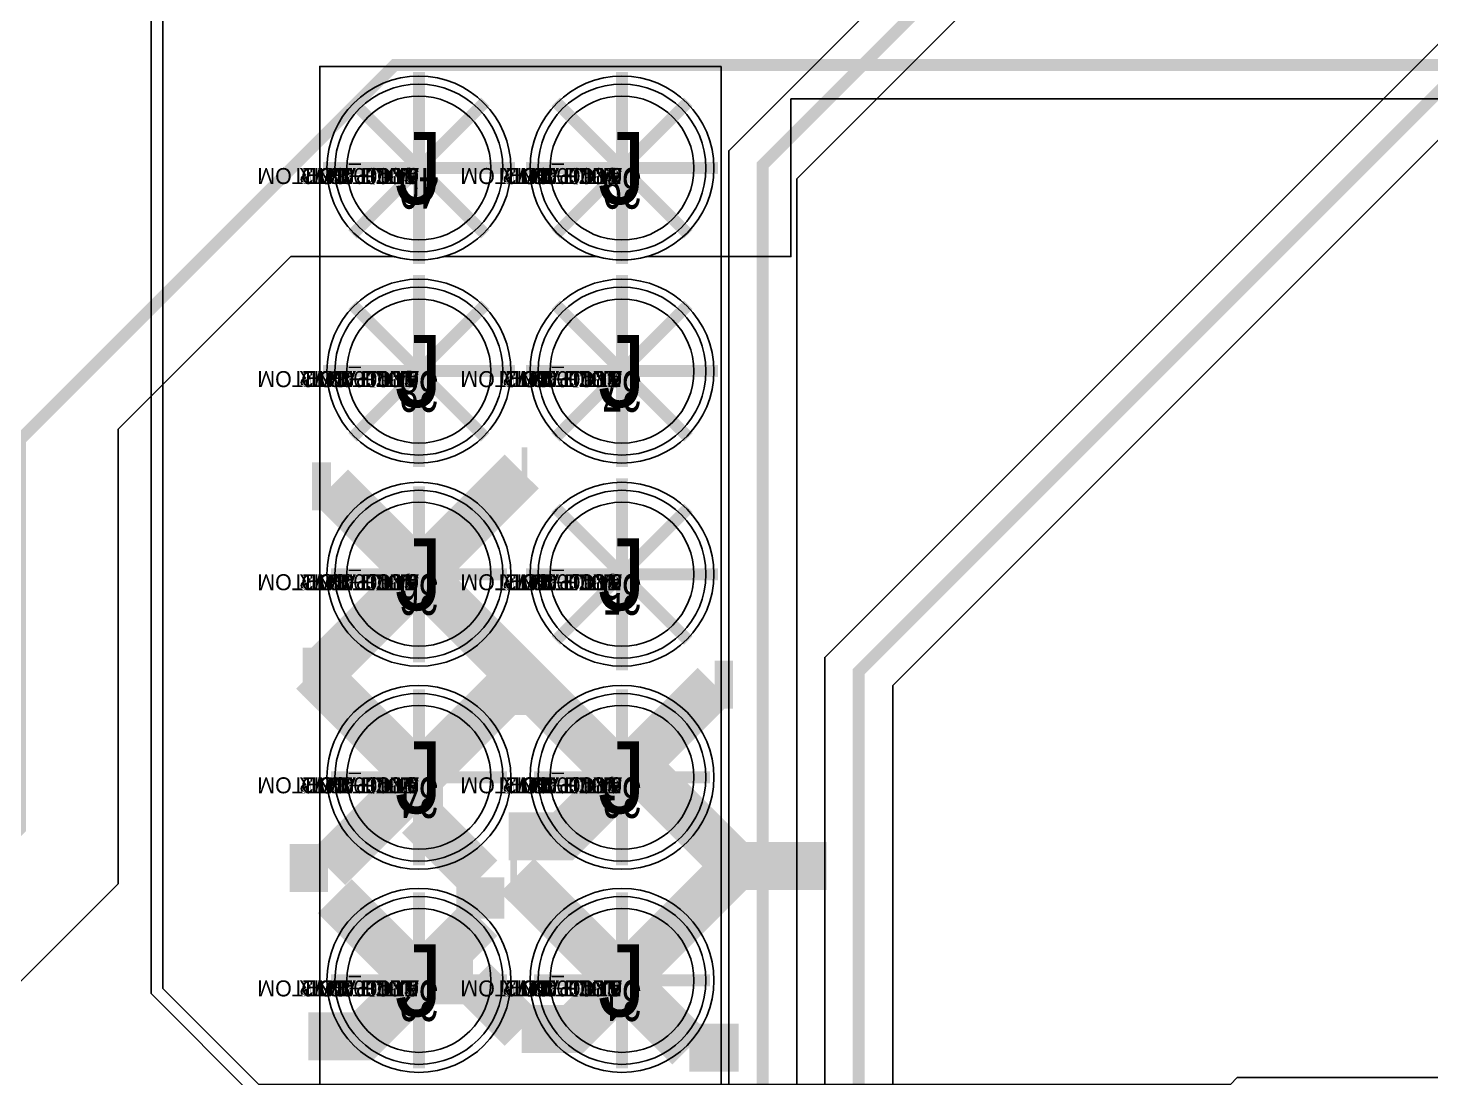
# Model space of a CAD drawing. Extents: x 0 to 323, y 0 to 320.
# Drawn here: x 155.11 to 172.66, y 41.88 to 55.01 of the extents above; entities that cross this region are included whole.
import ezdxf
from ezdxf.enums import TextEntityAlignment as Align

# ---------------------------------------------------------------- set-up
doc = ezdxf.new("R2010")
doc.units = 0
doc.header["$MEASUREMENT"] = 0
doc.layers.get('0').update_dxf_attribs({"linetype": 'CONTINUOUS'})
for name, color, linetype in [('CDN_FIGURES', 7, 'CONTINUOUS'), ('ETCH_BOTTOM', 7, 'CONTINUOUS'), ('ETCH_GND', 3, 'CONTINUOUS'), ('ETCH_INT1', 4, 'CONTINUOUS'), ('ETCH_INT2', 5, 'CONTINUOUS'), ('ETCH_PWR', 6, 'CONTINUOUS'), ('ETCH_TOP', 2, 'CONTINUOUS'), ('MANUFACTURING_NCLEGEND-1-6', 8, 'CONTINUOUS'), ('PACKAGE_GEOMETRY_ASSEMBLY_TOP', 11, 'CONTINUOUS'), ('PACKAGE_GEOMETRY_PIN_NUMBER', 9, 'CONTINUOUS')]:
    doc.layers.add(name, color=color, linetype=linetype)

# ---------------------------------------------------------------- blocks, each defined once
blk = doc.blocks.new('PAD_INFO')
for tag in ['SHAPE_TYPE', 'PAD_HEIGHT', 'PAD_LAYER', 'PAD_TYPE', 'PAD_WIDTH']:
    blk.add_attdef(tag, (0, 0), '', height=0.2)
at = {"flags": 2}
blk.add_attdef('CDN_TYPE', (0, 0), '', height=0.2, dxfattribs=at)
blk = doc.blocks.new('DRILL_INFO')
at = {"flags": 2}
blk.add_attdef('CDN_TYPE', (0, 0), '', height=0.2, dxfattribs=at)
for tag in ['FSHAPE', 'FCHAR', 'DRILL_HEIGHT', 'DIAMETER', 'PLATED', 'DRILL_WIDTH']:
    blk.add_attdef(tag, (0, 0), '', height=0.2)
blk = doc.blocks.new('CR1800X1200TH')
at = {"layer": 'ETCH_BOTTOM'}
blk.add_circle((0, 0), 0.9, dxfattribs=at)
at = {"layer": 'ETCH_GND'}
blk.add_circle((0, 0), 0.9, dxfattribs=at)
at = {"layer": 'ETCH_INT1'}
blk.add_circle((0, 0), 0.9, dxfattribs=at)
at = {"layer": 'ETCH_INT2'}
blk.add_circle((0, 0), 0.9, dxfattribs=at)
at = {"layer": 'ETCH_PWR'}
blk.add_circle((0, 0), 0.9, dxfattribs=at)
at = {"layer": 'ETCH_TOP'}
blk.add_circle((0, 0), 0.9, dxfattribs=at)
ref = blk.add_blockref('PAD_INFO', (0, 0))
ref.add_attrib('PAD_LAYER', 'ETCH_TOP', (0, 0), dxfattribs={"height": 0.2})
ref.add_attrib('SHAPE_TYPE', 'NULL', (0, 0), dxfattribs={"height": 0.2})
ref.add_attrib('PAD_TYPE', 'ANTIPAD', (0, 0), dxfattribs={"height": 0.2})
ref.add_attrib('PAD_WIDTH', '0.000000', (0, 0), dxfattribs={"height": 0.2})
ref.add_attrib('PAD_HEIGHT', '0.000000', (0, 0), dxfattribs={"height": 0.2})
ref = blk.add_blockref('PAD_INFO', (0, 0))
ref.add_attrib('PAD_LAYER', 'ETCH_GND', (0, 0), dxfattribs={"height": 0.2})
ref.add_attrib('SHAPE_TYPE', 'NULL', (0, 0), dxfattribs={"height": 0.2})
ref.add_attrib('PAD_TYPE', 'ANTIPAD', (0, 0), dxfattribs={"height": 0.2})
ref.add_attrib('PAD_WIDTH', '0.000000', (0, 0), dxfattribs={"height": 0.2})
ref.add_attrib('PAD_HEIGHT', '0.000000', (0, 0), dxfattribs={"height": 0.2})
ref = blk.add_blockref('PAD_INFO', (0, 0))
ref.add_attrib('PAD_LAYER', 'ETCH_INT1', (0, 0), dxfattribs={"height": 0.2})
ref.add_attrib('SHAPE_TYPE', 'NULL', (0, 0), dxfattribs={"height": 0.2})
ref.add_attrib('PAD_TYPE', 'ANTIPAD', (0, 0), dxfattribs={"height": 0.2})
ref.add_attrib('PAD_WIDTH', '0.000000', (0, 0), dxfattribs={"height": 0.2})
ref.add_attrib('PAD_HEIGHT', '0.000000', (0, 0), dxfattribs={"height": 0.2})
ref = blk.add_blockref('PAD_INFO', (0, 0))
ref.add_attrib('PAD_LAYER', 'ETCH_INT2', (0, 0), dxfattribs={"height": 0.2})
ref.add_attrib('SHAPE_TYPE', 'NULL', (0, 0), dxfattribs={"height": 0.2})
ref.add_attrib('PAD_TYPE', 'ANTIPAD', (0, 0), dxfattribs={"height": 0.2})
ref.add_attrib('PAD_WIDTH', '0.000000', (0, 0), dxfattribs={"height": 0.2})
ref.add_attrib('PAD_HEIGHT', '0.000000', (0, 0), dxfattribs={"height": 0.2})
ref = blk.add_blockref('PAD_INFO', (0, 0))
ref.add_attrib('PAD_LAYER', 'ETCH_PWR', (0, 0), dxfattribs={"height": 0.2})
ref.add_attrib('SHAPE_TYPE', 'NULL', (0, 0), dxfattribs={"height": 0.2})
ref.add_attrib('PAD_TYPE', 'ANTIPAD', (0, 0), dxfattribs={"height": 0.2})
ref.add_attrib('PAD_WIDTH', '0.000000', (0, 0), dxfattribs={"height": 0.2})
ref.add_attrib('PAD_HEIGHT', '0.000000', (0, 0), dxfattribs={"height": 0.2})
ref = blk.add_blockref('PAD_INFO', (0, 0))
ref.add_attrib('PAD_LAYER', 'ETCH_BOTTOM', (0, 0), dxfattribs={"height": 0.2})
ref.add_attrib('SHAPE_TYPE', 'NULL', (0, 0), dxfattribs={"height": 0.2})
ref.add_attrib('PAD_TYPE', 'ANTIPAD', (0, 0), dxfattribs={"height": 0.2})
ref.add_attrib('PAD_WIDTH', '0.000000', (0, 0), dxfattribs={"height": 0.2})
ref.add_attrib('PAD_HEIGHT', '0.000000', (0, 0), dxfattribs={"height": 0.2})
ref = blk.add_blockref('DRILL_INFO', (0, 0))
ref.add_attrib('DIAMETER', '1.200000', (0, 0), dxfattribs={"height": 0.2})
ref.add_attrib('PLATED', 'PLATED', (0, 0), dxfattribs={"height": 0.2})
ref.add_attrib('FSHAPE', 'CIRCLE', (0, 0), dxfattribs={"height": 0.2})
ref.add_attrib('FCHAR', 'J', (0, 0), dxfattribs={"height": 0.2})
ref.add_attrib('DRILL_WIDTH', '1.800000', (0, 0), dxfattribs={"height": 0.2})
ref.add_attrib('DRILL_HEIGHT', '1.800000', (0, 0), dxfattribs={"height": 0.2})
ref = blk.add_blockref('PAD_INFO', (0, 0))
ref.add_attrib('PAD_LAYER', 'ETCH_TOP', (0, 0), dxfattribs={"height": 0.2})
ref.add_attrib('SHAPE_TYPE', 'NULL', (0, 0), dxfattribs={"height": 0.2})
ref.add_attrib('PAD_TYPE', 'THERMAL', (0, 0), dxfattribs={"height": 0.2})
ref.add_attrib('PAD_WIDTH', '0.000000', (0, 0), dxfattribs={"height": 0.2})
ref.add_attrib('PAD_HEIGHT', '0.000000', (0, 0), dxfattribs={"height": 0.2})
ref = blk.add_blockref('PAD_INFO', (0, 0))
ref.add_attrib('PAD_LAYER', 'ETCH_GND', (0, 0), dxfattribs={"height": 0.2})
ref.add_attrib('SHAPE_TYPE', 'NULL', (0, 0), dxfattribs={"height": 0.2})
ref.add_attrib('PAD_TYPE', 'THERMAL', (0, 0), dxfattribs={"height": 0.2})
ref.add_attrib('PAD_WIDTH', '0.000000', (0, 0), dxfattribs={"height": 0.2})
ref.add_attrib('PAD_HEIGHT', '0.000000', (0, 0), dxfattribs={"height": 0.2})
ref = blk.add_blockref('PAD_INFO', (0, 0))
ref.add_attrib('PAD_LAYER', 'ETCH_INT1', (0, 0), dxfattribs={"height": 0.2})
ref.add_attrib('SHAPE_TYPE', 'NULL', (0, 0), dxfattribs={"height": 0.2})
ref.add_attrib('PAD_TYPE', 'THERMAL', (0, 0), dxfattribs={"height": 0.2})
ref.add_attrib('PAD_WIDTH', '0.000000', (0, 0), dxfattribs={"height": 0.2})
ref.add_attrib('PAD_HEIGHT', '0.000000', (0, 0), dxfattribs={"height": 0.2})
ref = blk.add_blockref('PAD_INFO', (0, 0))
ref.add_attrib('PAD_LAYER', 'ETCH_INT2', (0, 0), dxfattribs={"height": 0.2})
ref.add_attrib('SHAPE_TYPE', 'NULL', (0, 0), dxfattribs={"height": 0.2})
ref.add_attrib('PAD_TYPE', 'THERMAL', (0, 0), dxfattribs={"height": 0.2})
ref.add_attrib('PAD_WIDTH', '0.000000', (0, 0), dxfattribs={"height": 0.2})
ref.add_attrib('PAD_HEIGHT', '0.000000', (0, 0), dxfattribs={"height": 0.2})
ref = blk.add_blockref('PAD_INFO', (0, 0))
ref.add_attrib('PAD_LAYER', 'ETCH_PWR', (0, 0), dxfattribs={"height": 0.2})
ref.add_attrib('SHAPE_TYPE', 'NULL', (0, 0), dxfattribs={"height": 0.2})
ref.add_attrib('PAD_TYPE', 'THERMAL', (0, 0), dxfattribs={"height": 0.2})
ref.add_attrib('PAD_WIDTH', '0.000000', (0, 0), dxfattribs={"height": 0.2})
ref.add_attrib('PAD_HEIGHT', '0.000000', (0, 0), dxfattribs={"height": 0.2})
ref = blk.add_blockref('PAD_INFO', (0, 0))
ref.add_attrib('PAD_LAYER', 'ETCH_BOTTOM', (0, 0), dxfattribs={"height": 0.2})
ref.add_attrib('SHAPE_TYPE', 'NULL', (0, 0), dxfattribs={"height": 0.2})
ref.add_attrib('PAD_TYPE', 'THERMAL', (0, 0), dxfattribs={"height": 0.2})
ref.add_attrib('PAD_WIDTH', '0.000000', (0, 0), dxfattribs={"height": 0.2})
ref.add_attrib('PAD_HEIGHT', '0.000000', (0, 0), dxfattribs={"height": 0.2})
ref = blk.add_blockref('PAD_INFO', (0, 0))
ref.add_attrib('PAD_LAYER', 'ETCH_TOP', (0, 0), dxfattribs={"height": 0.2})
ref.add_attrib('SHAPE_TYPE', 'CIRCLE', (0, 0), dxfattribs={"height": 0.2})
ref.add_attrib('PAD_TYPE', 'REGULAR', (0, 0), dxfattribs={"height": 0.2})
ref.add_attrib('PAD_WIDTH', '1.800000', (0, 0), dxfattribs={"height": 0.2})
ref.add_attrib('PAD_HEIGHT', '1.800000', (0, 0), dxfattribs={"height": 0.2})
ref = blk.add_blockref('PAD_INFO', (0, 0))
ref.add_attrib('PAD_LAYER', 'ETCH_GND', (0, 0), dxfattribs={"height": 0.2})
ref.add_attrib('SHAPE_TYPE', 'CIRCLE', (0, 0), dxfattribs={"height": 0.2})
ref.add_attrib('PAD_TYPE', 'REGULAR', (0, 0), dxfattribs={"height": 0.2})
ref.add_attrib('PAD_WIDTH', '1.800000', (0, 0), dxfattribs={"height": 0.2})
ref.add_attrib('PAD_HEIGHT', '1.800000', (0, 0), dxfattribs={"height": 0.2})
ref = blk.add_blockref('PAD_INFO', (0, 0))
ref.add_attrib('PAD_LAYER', 'ETCH_INT1', (0, 0), dxfattribs={"height": 0.2})
ref.add_attrib('SHAPE_TYPE', 'CIRCLE', (0, 0), dxfattribs={"height": 0.2})
ref.add_attrib('PAD_TYPE', 'REGULAR', (0, 0), dxfattribs={"height": 0.2})
ref.add_attrib('PAD_WIDTH', '1.800000', (0, 0), dxfattribs={"height": 0.2})
ref.add_attrib('PAD_HEIGHT', '1.800000', (0, 0), dxfattribs={"height": 0.2})
ref = blk.add_blockref('PAD_INFO', (0, 0))
ref.add_attrib('PAD_LAYER', 'ETCH_INT2', (0, 0), dxfattribs={"height": 0.2})
ref.add_attrib('SHAPE_TYPE', 'CIRCLE', (0, 0), dxfattribs={"height": 0.2})
ref.add_attrib('PAD_TYPE', 'REGULAR', (0, 0), dxfattribs={"height": 0.2})
ref.add_attrib('PAD_WIDTH', '1.800000', (0, 0), dxfattribs={"height": 0.2})
ref.add_attrib('PAD_HEIGHT', '1.800000', (0, 0), dxfattribs={"height": 0.2})
ref = blk.add_blockref('PAD_INFO', (0, 0))
ref.add_attrib('PAD_LAYER', 'ETCH_PWR', (0, 0), dxfattribs={"height": 0.2})
ref.add_attrib('SHAPE_TYPE', 'CIRCLE', (0, 0), dxfattribs={"height": 0.2})
ref.add_attrib('PAD_TYPE', 'REGULAR', (0, 0), dxfattribs={"height": 0.2})
ref.add_attrib('PAD_WIDTH', '1.800000', (0, 0), dxfattribs={"height": 0.2})
ref.add_attrib('PAD_HEIGHT', '1.800000', (0, 0), dxfattribs={"height": 0.2})
ref = blk.add_blockref('PAD_INFO', (0, 0))
ref.add_attrib('PAD_LAYER', 'ETCH_BOTTOM', (0, 0), dxfattribs={"height": 0.2})
ref.add_attrib('SHAPE_TYPE', 'CIRCLE', (0, 0), dxfattribs={"height": 0.2})
ref.add_attrib('PAD_TYPE', 'REGULAR', (0, 0), dxfattribs={"height": 0.2})
ref.add_attrib('PAD_WIDTH', '1.800000', (0, 0), dxfattribs={"height": 0.2})
ref.add_attrib('PAD_HEIGHT', '1.800000', (0, 0), dxfattribs={"height": 0.2})
for tag in ['CDN_TYPE', 'PIN']:
    blk.add_attdef(tag, (0, 0), '', height=0.2)
at = {"flags": 2}
for tag in ['PSTKNAME', 'BBV']:
    blk.add_attdef(tag, (0, 0), '', height=0.2, dxfattribs=at)
blk = doc.blocks.new('F562')
at = {"layer": 'PACKAGE_GEOMETRY_ASSEMBLY_TOP'}
blk.add_lwpolyline([(-1.24, -49.53), (3.78, -49.53), (3.78, 1.27), (-1.24, 1.27)], close=True, dxfattribs=at)
at = {"layer": 'ETCH_TOP'}
for p in [(0, -48.26), (0, -45.72), (0, -43.18), (0, -40.64), (0, -38.1), (2.54, -48.26), (2.54, -45.72), (2.54, -43.18), (2.54, -40.64), (2.54, -38.1)]:
    blk.add_blockref('CR1800X1200TH', p, dxfattribs=at)
at = {"flags": 2}
for tag in ['SYMBOL_TYPE', 'CDN_TYPE', 'REFDES']:
    blk.add_attdef(tag, (0, 0), '', height=0.2, dxfattribs=at)
blk = doc.blocks.new('FIGURE_CIRCLE')
at = {"layer": 'CDN_FIGURES'}
blk.add_circle((0, 0), 0.5, dxfattribs=at)

msp = doc.modelspace()

# ---------------------------------------------------------------- linework, layer by layer
at = {"layer": 'ETCH_BOTTOM'}
for points in [[(160, 54.41, 1), (160, 52.11, 1)], [(162.54, 54.41, 1), (162.54, 52.11, 1)], [(160, 51.87, 1), (160, 49.57, 1)], [(162.54, 51.87, 1), (162.54, 49.57, 1)], [(160, 49.33, 1), (160, 47.03, 1)], [(162.54, 49.33, 1), (162.54, 47.03, 1)], [(160, 46.79, 1), (160, 44.49, 1)], [(162.54, 46.79, 1), (162.54, 44.49, 1)], [(160, 44.25, 1), (160, 41.95, 1)], [(162.54, 44.25, 1), (162.54, 41.95, 1)]]:
    msp.add_lwpolyline(points, format="xyb", close=True, dxfattribs=at)
for points in [[(160, 53.26, 0.15, 0.15, 0), (160, 54.461, 0.15, 0.15, 0)], [(162.54, 53.26, 0.15, 0.15, 0), (162.54, 54.461, 0.15, 0.15, 0)], [(158.799, 53.26, 0.15, 0.15, 0), (160, 53.26, 0.15, 0.15, 0)], [(160, 53.26, 0.15, 0.15, 0), (161.201, 53.26, 0.15, 0.15, 0)], [(160, 52.059, 0.15, 0.15, 0), (160, 53.26, 0.15, 0.15, 0)], [(161.339, 53.26, 0.15, 0.15, 0), (162.54, 53.26, 0.15, 0.15, 0)], [(162.54, 53.26, 0.15, 0.15, 0), (163.741, 53.26, 0.15, 0.15, 0)], [(162.54, 52.059, 0.15, 0.15, 0), (162.54, 53.26, 0.15, 0.15, 0)], [(160, 50.72, 0.15, 0.15, 0), (160, 51.921, 0.15, 0.15, 0)], [(162.54, 50.72, 0.15, 0.15, 0), (162.54, 51.921, 0.15, 0.15, 0)], [(158.799, 50.72, 0.15, 0.15, 0), (160, 50.72, 0.15, 0.15, 0)], [(160, 50.72, 0.15, 0.15, 0), (161.201, 50.72, 0.15, 0.15, 0)], [(160, 49.519, 0.15, 0.15, 0), (160, 50.72, 0.15, 0.15, 0)], [(161.339, 50.72, 0.15, 0.15, 0), (162.54, 50.72, 0.15, 0.15, 0)], [(162.54, 50.72, 0.15, 0.15, 0), (163.741, 50.72, 0.15, 0.15, 0)], [(162.54, 49.519, 0.15, 0.15, 0), (162.54, 50.72, 0.15, 0.15, 0)], [(162.54, 48.18, 0.15, 0.15, 0), (162.54, 49.381, 0.15, 0.15, 0)], [(161.339, 48.18, 0.15, 0.15, 0), (162.54, 48.18, 0.15, 0.15, 0)], [(162.54, 48.18, 0.15, 0.15, 0), (163.741, 48.18, 0.15, 0.15, 0)], [(162.54, 46.979, 0.15, 0.15, 0), (162.54, 48.18, 0.15, 0.15, 0)]]:
    msp.add_lwpolyline(points, format="xyseb", dxfattribs=at)
at = {"layer": 'ETCH_GND'}
for points in [[(160, 53.26, 0.15, 0.15, 0), (160, 54.361, 0.15, 0.15, 0)], [(162.54, 53.26, 0.15, 0.15, 0), (162.54, 54.361, 0.15, 0.15, 0)], [(159.171, 54.089, 0.15, 0.15, 0), (160, 53.26, 0.15, 0.15, 0)], [(160, 53.26, 0.15, 0.15, 0), (160.829, 54.089, 0.15, 0.15, 0)], [(161.711, 54.089, 0.15, 0.15, 0), (162.54, 53.26, 0.15, 0.15, 0)], [(162.54, 53.26, 0.15, 0.15, 0), (163.369, 54.089, 0.15, 0.15, 0)], [(158.899, 53.26, 0.15, 0.15, 0), (160, 53.26, 0.15, 0.15, 0)], [(159.171, 52.431, 0.15, 0.15, 0), (160, 53.26, 0.15, 0.15, 0)], [(160, 53.26, 0.15, 0.15, 0), (160.829, 52.431, 0.15, 0.15, 0)], [(160, 53.26, 0.15, 0.15, 0), (161.101, 53.26, 0.15, 0.15, 0)], [(160, 52.159, 0.15, 0.15, 0), (160, 53.26, 0.15, 0.15, 0)], [(161.439, 53.26, 0.15, 0.15, 0), (162.54, 53.26, 0.15, 0.15, 0)], [(161.711, 52.431, 0.15, 0.15, 0), (162.54, 53.26, 0.15, 0.15, 0)], [(162.54, 53.26, 0.15, 0.15, 0), (163.369, 52.431, 0.15, 0.15, 0)], [(162.54, 53.26, 0.15, 0.15, 0), (163.641, 53.26, 0.15, 0.15, 0)], [(162.54, 52.159, 0.15, 0.15, 0), (162.54, 53.26, 0.15, 0.15, 0)], [(160, 50.72, 0.15, 0.15, 0), (160, 51.821, 0.15, 0.15, 0)], [(162.54, 50.72, 0.15, 0.15, 0), (162.54, 51.821, 0.15, 0.15, 0)], [(159.171, 51.549, 0.15, 0.15, 0), (160, 50.72, 0.15, 0.15, 0)], [(160, 50.72, 0.15, 0.15, 0), (160.829, 51.549, 0.15, 0.15, 0)], [(161.711, 51.549, 0.15, 0.15, 0), (162.54, 50.72, 0.15, 0.15, 0)], [(162.54, 50.72, 0.15, 0.15, 0), (163.369, 51.549, 0.15, 0.15, 0)], [(158.899, 50.72, 0.15, 0.15, 0), (160, 50.72, 0.15, 0.15, 0)], [(159.171, 49.891, 0.15, 0.15, 0), (160, 50.72, 0.15, 0.15, 0)], [(160, 50.72, 0.15, 0.15, 0), (160.829, 49.891, 0.15, 0.15, 0)], [(160, 50.72, 0.15, 0.15, 0), (161.101, 50.72, 0.15, 0.15, 0)], [(160, 49.619, 0.15, 0.15, 0), (160, 50.72, 0.15, 0.15, 0)], [(161.439, 50.72, 0.15, 0.15, 0), (162.54, 50.72, 0.15, 0.15, 0)], [(161.711, 49.891, 0.15, 0.15, 0), (162.54, 50.72, 0.15, 0.15, 0)], [(162.54, 50.72, 0.15, 0.15, 0), (163.369, 49.891, 0.15, 0.15, 0)], [(162.54, 50.72, 0.15, 0.15, 0), (163.641, 50.72, 0.15, 0.15, 0)], [(162.54, 49.619, 0.15, 0.15, 0), (162.54, 50.72, 0.15, 0.15, 0)], [(162.54, 48.18, 0.15, 0.15, 0), (162.54, 49.281, 0.15, 0.15, 0)], [(161.711, 49.009, 0.15, 0.15, 0), (162.54, 48.18, 0.15, 0.15, 0)], [(162.54, 48.18, 0.15, 0.15, 0), (163.369, 49.009, 0.15, 0.15, 0)], [(161.439, 48.18, 0.15, 0.15, 0), (162.54, 48.18, 0.15, 0.15, 0)], [(161.711, 47.351, 0.15, 0.15, 0), (162.54, 48.18, 0.15, 0.15, 0)], [(162.54, 48.18, 0.15, 0.15, 0), (163.369, 47.351, 0.15, 0.15, 0)], [(162.54, 48.18, 0.15, 0.15, 0), (163.641, 48.18, 0.15, 0.15, 0)], [(162.54, 47.079, 0.15, 0.15, 0), (162.54, 48.18, 0.15, 0.15, 0)]]:
    msp.add_lwpolyline(points, format="xyseb", dxfattribs=at)
for points in [[(161.05, 53.26, 1), (158.95, 53.26, 1)], [(163.59, 53.26, 1), (161.49, 53.26, 1)], [(161.05, 50.72, 1), (158.95, 50.72, 1)], [(163.59, 50.72, 1), (161.49, 50.72, 1)], [(161.05, 48.18, 1), (158.95, 48.18, 1)], [(163.59, 48.18, 1), (161.49, 48.18, 1)], [(161.05, 45.64, 1), (158.95, 45.64, 1)], [(163.59, 45.64, 1), (161.49, 45.64, 1)], [(161.05, 43.1, 1), (158.95, 43.1, 1)], [(163.59, 43.1, 1), (161.49, 43.1, 1)]]:
    msp.add_lwpolyline(points, format="xyb", close=True, dxfattribs=at)
at = {"layer": 'ETCH_INT1'}
for points, format in [([(176.835, 41.735), (170.297, 41.735), (170.212, 41.65), (164.226, 41.65), (164.218, 41.647, -0.086149), (163.999, 41.609), (163.381, 41.609, -0.086149), (163.162, 41.647), (163.154, 41.65), (162.783, 41.65), (162.77, 41.642, -0.294178), (162.31, 41.642), (162.297, 41.65), (160.243, 41.65), (160.23, 41.642, -0.294178), (159.77, 41.642), (159.757, 41.65), (157.938, 41.65), (156.65, 42.938), (156.65, 55.812)], "xyb"), ([(161.286, 49.466, 0.6, 0.6, 0), (160, 48.18, 0.6, 0.6, 0)], "xyseb"), ([(161.355, 49.466, 0.6, 0.6, 0), (161.286, 49.466, 0.6, 0.6, 0)], "xyseb"), ([(158.664, 49.279, 0.6, 0.6, 0), (158.901, 49.279, 0.6, 0.6, 0)], "xyseb"), ([(158.901, 49.279, 0.6, 0.6, 0), (160, 48.18, 0.6, 0.6, 0)], "xyseb"), ([(160, 48.18, 0.15, 0.15, 0), (160, 49.281, 0.15, 0.15, 0)], "xyseb"), ([(158.782, 46.962, 0.6, 0.6, 0), (160, 48.18, 0.6, 0.6, 0)], "xyseb"), ([(161.171, 47.009, 0.6, 0.6, 0), (160, 48.18, 0.6, 0.6, 0)], "xyseb"), ([(158.899, 48.18, 0.15, 0.15, 0), (160, 48.18, 0.15, 0.15, 0)], "xyseb"), ([(160, 48.18, 0.15, 0.15, 0), (161.101, 48.18, 0.15, 0.15, 0)], "xyseb"), ([(160, 47.079, 0.15, 0.15, 0), (160, 48.18, 0.15, 0.15, 0)], "xyseb"), ([(158.547, 46.962, 0.6, 0.6, 0), (158.678, 46.962, 0.6, 0.6, 0)], "xyseb"), ([(158.678, 46.962, 0.6, 0.6, 0), (158.782, 46.962, 0.6, 0.6, 0)], "xyseb"), ([(158.678, 46.962, 0.6, 0.6, 0), (160, 45.64, 0.6, 0.6, 0)], "xyseb"), ([(161.171, 47.009, 0.6, 0.6, 0), (162.54, 45.64, 0.6, 0.6, 0)], "xyseb"), ([(161.214, 47.009, 0.6, 0.6, 0), (161.171, 47.009, 0.6, 0.6, 0)], "xyseb"), ([(161.078, 46.718, 0.6, 0.6, 0), (160, 45.64, 0.6, 0.6, 0)], "xyseb"), ([(161.462, 46.718, 0.6, 0.6, 0), (161.078, 46.718, 0.6, 0.6, 0)], "xyseb"), ([(163.698, 46.798, 0.6, 0.6, 0), (162.54, 45.64, 0.6, 0.6, 0)], "xyseb"), ([(163.929, 46.798, 0.6, 0.6, 0), (163.698, 46.798, 0.6, 0.6, 0)], "xyseb"), ([(160, 45.64, 0.15, 0.15, 0), (160, 46.741, 0.15, 0.15, 0)], "xyseb"), ([(162.54, 45.64, 0.15, 0.15, 0), (162.54, 46.741, 0.15, 0.15, 0)], "xyseb"), ([(158.865, 44.505, 0.6, 0.6, 0), (160, 45.64, 0.6, 0.6, 0)], "xyseb"), ([(160, 45.64, 0.6, 0.6, 0), (160, 45.158, 0.6, 0.6, 0)], "xyseb"), ([(161.121, 44.903, 0.6, 0.6, 0), (161.803, 44.903, 0.6, 0.6, 0), (162.54, 45.64, 0.6, 0.6, 0)], "xyseb"), ([(162.54, 45.64, 0.6, 0.6, 0), (162.858, 45.64, 0.6, 0.6, 0)], "xyseb"), ([(162.858, 45.64, 0.6, 0.6, 0), (163.969, 44.529, 0.6, 0.6, 0)], "xyseb"), ([(158.899, 45.64, 0.15, 0.15, 0), (160, 45.64, 0.15, 0.15, 0)], "xyseb"), ([(160, 45.64, 0.15, 0.15, 0), (161.101, 45.64, 0.15, 0.15, 0)], "xyseb"), ([(161.439, 45.64, 0.15, 0.15, 0), (162.54, 45.64, 0.15, 0.15, 0)], "xyseb"), ([(162.54, 44.539, 0.15, 0.15, 0), (162.54, 45.64, 0.15, 0.15, 0)], "xyseb"), ([(162.858, 45.64, 0.15, 0.15, 0), (163.641, 45.64, 0.15, 0.15, 0)], "xyseb"), ([(160, 45.158, 0.6, 0.6, 0), (160.77, 44.388, 0.6, 0.6, 0)], "xyseb"), ([(160, 44.539, 0.15, 0.15, 0), (160, 45.158, 0.15, 0.15, 0)], "xyseb"), ([(158.383, 44.505, 0.6, 0.6, 0), (158.865, 44.505, 0.6, 0.6, 0)], "xyseb"), ([(163.969, 44.529, 0.6, 0.6, 0), (162.54, 43.1, 0.6, 0.6, 0)], "xyseb"), ([(165.099, 44.529, 0.6, 0.6, 0), (163.969, 44.529, 0.6, 0.6, 0)], "xyseb"), ([(160.77, 44.388, 0.6, 0.6, 0), (160.77, 43.87, 0.6, 0.6, 0)], "xyseb"), ([(161.144, 44.412, 0.6, 0.6, 0), (161.228, 44.412, 0.6, 0.6, 0)], "xyseb"), ([(161.228, 44.412, 0.6, 0.6, 0), (162.54, 43.1, 0.6, 0.6, 0)], "xyseb"), ([(158.945, 44.154, 0.6, 0.6, 0), (158.946, 44.154, 0.6, 0.6, 0)], "xyseb"), ([(158.946, 44.154, 0.6, 0.6, 0), (160, 43.1, 0.6, 0.6, 0)], "xyseb"), ([(160, 43.1, 0.15, 0.15, 0), (160, 44.201, 0.15, 0.15, 0)], "xyseb"), ([(162.54, 43.1, 0.15, 0.15, 0), (162.54, 44.201, 0.15, 0.15, 0)], "xyseb"), ([(160.77, 43.87, 0.6, 0.6, 0), (160, 43.1, 0.6, 0.6, 0)], "xyseb"), ([(158.617, 42.399, 0.6, 0.6, 0), (159.299, 42.399, 0.6, 0.6, 0), (160, 43.1, 0.6, 0.6, 0)], "xyseb"), ([(160, 43.1, 0.6, 0.6, 0), (160.678, 43.1, 0.6, 0.6, 0)], "xyseb"), ([(160.678, 43.1, 0.6, 0.6, 0), (161.285, 42.493, 0.6, 0.6, 0)], "xyseb"), ([(161.285, 42.493, 0.6, 0.6, 0), (161.933, 42.493, 0.6, 0.6, 0), (162.54, 43.1, 0.6, 0.6, 0)], "xyseb"), ([(163.381, 42.259, 0.6, 0.6, 0), (162.54, 43.1, 0.6, 0.6, 0)], "xyseb"), ([(158.899, 43.1, 0.15, 0.15, 0), (160, 43.1, 0.15, 0.15, 0)], "xyseb"), ([(160, 41.999, 0.15, 0.15, 0), (160, 43.1, 0.15, 0.15, 0)], "xyseb"), ([(160.678, 43.1, 0.15, 0.15, 0), (161.101, 43.1, 0.15, 0.15, 0)], "xyseb"), ([(161.439, 43.1, 0.15, 0.15, 0), (162.54, 43.1, 0.15, 0.15, 0)], "xyseb"), ([(162.54, 43.1, 0.15, 0.15, 0), (163.641, 43.1, 0.15, 0.15, 0)], "xyseb"), ([(162.54, 41.999, 0.15, 0.15, 0), (162.54, 43.1, 0.15, 0.15, 0)], "xyseb"), ([(163.999, 42.259, 0.6, 0.6, 0), (163.381, 42.259, 0.6, 0.6, 0)], "xyseb")]:
    msp.add_lwpolyline(points, format=format, dxfattribs=at)
msp.add_lwpolyline([(175.557, 41.885), (170.235, 41.885), (170.15, 41.8), (158, 41.8), (156.8, 43), (156.8, 55.75)], dxfattribs=at)
for points in [[(161.05, 53.26, 1), (158.95, 53.26, 1)], [(163.59, 53.26, 1), (161.49, 53.26, 1)], [(161.05, 50.72, 1), (158.95, 50.72, 1)], [(163.59, 50.72, 1), (161.49, 50.72, 1)], [(161.05, 48.18, 1), (158.95, 48.18, 1)], [(163.59, 48.18, 1), (161.49, 48.18, 1)], [(161.05, 45.64, 1), (158.95, 45.64, 1)], [(163.59, 45.64, 1), (161.49, 45.64, 1)], [(161.05, 43.1, 1), (158.95, 43.1, 1)], [(163.59, 43.1, 1), (161.49, 43.1, 1)]]:
    msp.add_lwpolyline(points, format="xyb", close=True, dxfattribs=at)
at = {"layer": 'ETCH_INT2'}
for points, format in [([(86.796, 53.954, 0.15, 0.15, 0), (84.691, 53.954, 0.15, 0.15, 0), (82.62, 56.025, 0.15, 0.15, 0), (81.962, 56.025, 0.15, 0.15, 0), (81.625, 55.688, 0.15, 0.15, 0), (81.625, 54.12, 0.15, 0.15, 0), (83.029, 52.716, 0.15, 0.15, 0), (84.22, 51.525, 0.15, 0.15, 0), (86.538, 51.525, 0.15, 0.15, 0), (89.075, 48.988, 0.15, 0.15, 0), (89.075, 40.513, 0.15, 0.15, 0), (91.388, 38.2, 0.15, 0.15, 0), (94.5, 38.2, 0.15, 0.15, 0), (109.356, 23.344, 0.15, 0.15, 0), (119.807, 23.344, 0.15, 0.15, 0), (129.116, 14.035, 0.15, 0.15, 0), (163.006, 14.035, 0.15, 0.15, 0), (165.5, 16.529, 0.15, 0.15, 0), (165.5, 46.963, 0.15, 0.15, 0), (185.437, 66.9, 0.15, 0.15, 0), (185.473, 66.9, 0.15, 0.15, 0), (188.045, 69.472, 0.15, 0.15, 0), (188.045, 77.185, 0.15, 0.15, 0), (184.23, 81, 0.15, 0.15, 0)], "xyseb"), ([(188.47, 77.361), (188.47, 69.296), (185.649, 66.475), (185.613, 66.475), (182.068, 62.93, 0.437934), (182.074, 62.781, -1.084587), (181.369, 62.076, 0.437934), (181.22, 62.082), (165.925, 46.787), (165.925, 16.353), (163.245, 13.673, 0.448627), (163.254, 13.522, -2.634574), (161.73, 13.437, 0.669693), (161.659, 13.61), (160.881, 13.61, 0.669693), (160.81, 13.437, -2.427924), (159.19, 13.437, 0.669693), (159.119, 13.61), (128.94, 13.61), (121.253, 21.297, 0.669963)], "xyb"), ([(184.23, 75.5, 0.15, 0.15, 0), (184.23, 73.23, 0.15, 0.15, 0), (164.3, 53.3, 0.15, 0.15, 0), (164.3, 17.869, 0.15, 0.15, 0), (163.006, 16.575, 0.15, 0.15, 0), (134.669, 16.575, 0.15, 0.15, 0), (120.444, 30.8, 0.15, 0.15, 0), (105.2, 30.8, 0.15, 0.15, 0), (96.95, 39.05, 0.15, 0.15, 0), (90.963, 39.05, 0.15, 0.15, 0), (89.375, 40.638, 0.15, 0.15, 0), (89.375, 49.112, 0.15, 0.15, 0), (86.662, 51.825, 0.15, 0.15, 0), (85.825, 51.825, 0.15, 0.15, 0), (82.2, 55.45, 0.15, 0.15, 0)], "xyseb"), ([(120.62, 31.225), (134.845, 17), (158.901, 17, 0.569164), (158.99, 17.15, -1.683132), (161.01, 17.15, 0.569164), (161.099, 17), (161.441, 17, 0.569164), (161.53, 17.15, -1.111956), (163.643, 18.025, 0.569037), (163.812, 17.982), (163.875, 18.045), (163.875, 53.476), (183.805, 73.406), (183.805, 74.271)], "xyb"), ([(187.62, 74.315), (187.62, 71.185, -0.590873), (187.464, 71.099, 0.451835), (185.592, 70.55, -0.636779), (185.408, 70.55, 4.507415), (185.408, 69.45, -0.636779), (185.592, 69.45, 0.232087), (186.484, 68.732, -0.590771), (186.533, 68.561), (185.297, 67.325), (185.261, 67.325), (165.075, 47.139), (165.075, 16.705), (163.812, 15.442, -0.569037), (163.643, 15.485, 0.154807), (163.254, 16.062, -0.448627), (163.245, 16.213), (164.725, 17.693), (164.725, 53.124), (184.655, 73.054), (184.655, 74.271)], "xyb"), ([(160, 53.26, 0.15, 0.15, 0), (160, 54.461, 0.15, 0.15, 0)], "xyseb"), ([(162.54, 53.26, 0.15, 0.15, 0), (162.54, 54.461, 0.15, 0.15, 0)], "xyseb"), ([(158.799, 53.26, 0.15, 0.15, 0), (160, 53.26, 0.15, 0.15, 0)], "xyseb"), ([(160, 53.26, 0.15, 0.15, 0), (161.201, 53.26, 0.15, 0.15, 0)], "xyseb"), ([(160, 52.059, 0.15, 0.15, 0), (160, 53.26, 0.15, 0.15, 0)], "xyseb"), ([(161.339, 53.26, 0.15, 0.15, 0), (162.54, 53.26, 0.15, 0.15, 0)], "xyseb"), ([(162.54, 53.26, 0.15, 0.15, 0), (163.741, 53.26, 0.15, 0.15, 0)], "xyseb"), ([(162.54, 52.059, 0.15, 0.15, 0), (162.54, 53.26, 0.15, 0.15, 0)], "xyseb"), ([(160, 50.72, 0.15, 0.15, 0), (160, 51.921, 0.15, 0.15, 0)], "xyseb"), ([(162.54, 50.72, 0.15, 0.15, 0), (162.54, 51.921, 0.15, 0.15, 0)], "xyseb"), ([(158.799, 50.72, 0.15, 0.15, 0), (160, 50.72, 0.15, 0.15, 0)], "xyseb"), ([(160, 50.72, 0.15, 0.15, 0), (161.201, 50.72, 0.15, 0.15, 0)], "xyseb"), ([(160, 49.519, 0.15, 0.15, 0), (160, 50.72, 0.15, 0.15, 0)], "xyseb"), ([(161.339, 50.72, 0.15, 0.15, 0), (162.54, 50.72, 0.15, 0.15, 0)], "xyseb"), ([(162.54, 50.72, 0.15, 0.15, 0), (163.741, 50.72, 0.15, 0.15, 0)], "xyseb"), ([(162.54, 49.519, 0.15, 0.15, 0), (162.54, 50.72, 0.15, 0.15, 0)], "xyseb"), ([(162.54, 48.18, 0.15, 0.15, 0), (162.54, 49.381, 0.15, 0.15, 0)], "xyseb"), ([(161.339, 48.18, 0.15, 0.15, 0), (162.54, 48.18, 0.15, 0.15, 0)], "xyseb"), ([(162.54, 48.18, 0.15, 0.15, 0), (163.741, 48.18, 0.15, 0.15, 0)], "xyseb"), ([(162.54, 46.979, 0.15, 0.15, 0), (162.54, 48.18, 0.15, 0.15, 0)], "xyseb")]:
    msp.add_lwpolyline(points, format=format, dxfattribs=at)
for points in [[(161.15, 53.26, 1), (158.85, 53.26, 1)], [(163.69, 53.26, 1), (161.39, 53.26, 1)], [(161.15, 50.72, 1), (158.85, 50.72, 1)], [(163.69, 50.72, 1), (161.39, 50.72, 1)], [(161.15, 48.18, 1), (158.85, 48.18, 1)], [(163.69, 48.18, 1), (161.39, 48.18, 1)], [(161.15, 45.64, 1), (158.85, 45.64, 1)], [(163.69, 45.64, 1), (161.39, 45.64, 1)], [(161.15, 43.1, 1), (158.85, 43.1, 1)], [(163.69, 43.1, 1), (161.39, 43.1, 1)]]:
    msp.add_lwpolyline(points, format="xyb", close=True, dxfattribs=at)
at = {"layer": 'ETCH_PWR'}
for points in [[(161.05, 53.26, 1), (158.95, 53.26, 1)], [(163.59, 53.26, 1), (161.49, 53.26, 1)], [(161.05, 50.72, 1), (158.95, 50.72, 1)], [(163.59, 50.72, 1), (161.49, 50.72, 1)], [(161.05, 48.18, 1), (158.95, 48.18, 1)], [(163.59, 48.18, 1), (161.49, 48.18, 1)], [(161.05, 45.64, 1), (158.95, 45.64, 1)], [(163.59, 45.64, 1), (161.49, 45.64, 1)], [(160, 44.15, 1), (160, 42.05, 1)], [(162.54, 44.15, 1), (162.54, 42.05, 1)]]:
    msp.add_lwpolyline(points, format="xyb", close=True, dxfattribs=at)
at = {"layer": 'ETCH_TOP'}
for points, format in [([(84.928, 56.454, 0.15, 0.15, 0), (85.696, 56.454, 0.15, 0.15, 0), (89.325, 52.825, 0.15, 0.15, 0), (89.325, 41.112, 0.15, 0.15, 0), (99.362, 31.075, 0.15, 0.15, 0), (141.088, 31.075, 0.15, 0.15, 0), (155.01, 44.997, 0.15, 0.15, 0), (155.01, 49.861, 0.15, 0.15, 0), (159.698, 54.549, 0.15, 0.15, 0), (174.749, 54.549, 0.15, 0.15, 0), (184.85, 64.65, 0.15, 0.15, 0)], "xyseb"), ([(142.253, 30.322), (156.238, 44.307), (156.238, 49.992), (158.399, 52.153), (159.688, 52.153), (159.695, 52.151, 0.135199), (160.305, 52.151), (160.312, 52.153), (162.228, 52.153), (162.235, 52.151, 0.135199), (162.845, 52.151), (162.852, 52.153), (164.652, 52.153), (164.652, 54.124), (174.925, 54.124), (183.951, 63.15), (188.2, 63.15), (188.2, 64.151), (188.242, 64.158, 0.155911), (188.51, 64.302), (188.525, 64.318), (188.984, 64.318), (189.211, 64.091), (189.211, 0.874)], "xyb"), ([(160, 50.72, 0.15, 0.15, 0), (160, 51.921, 0.15, 0.15, 0)], "xyseb"), ([(162.54, 50.72, 0.15, 0.15, 0), (162.54, 51.921, 0.15, 0.15, 0)], "xyseb"), ([(158.799, 50.72, 0.15, 0.15, 0), (160, 50.72, 0.15, 0.15, 0)], "xyseb"), ([(160, 50.72, 0.15, 0.15, 0), (161.201, 50.72, 0.15, 0.15, 0)], "xyseb"), ([(160, 49.519, 0.15, 0.15, 0), (160, 50.72, 0.15, 0.15, 0)], "xyseb"), ([(161.339, 50.72, 0.15, 0.15, 0), (162.54, 50.72, 0.15, 0.15, 0)], "xyseb"), ([(162.54, 50.72, 0.15, 0.15, 0), (163.741, 50.72, 0.15, 0.15, 0)], "xyseb"), ([(162.54, 49.519, 0.15, 0.15, 0), (162.54, 50.72, 0.15, 0.15, 0)], "xyseb"), ([(162.54, 48.18, 0.15, 0.15, 0), (162.54, 49.381, 0.15, 0.15, 0)], "xyseb"), ([(161.339, 48.18, 0.15, 0.15, 0), (162.54, 48.18, 0.15, 0.15, 0)], "xyseb"), ([(162.54, 48.18, 0.15, 0.15, 0), (163.741, 48.18, 0.15, 0.15, 0)], "xyseb"), ([(162.54, 46.979, 0.15, 0.15, 0), (162.54, 48.18, 0.15, 0.15, 0)], "xyseb")]:
    msp.add_lwpolyline(points, format=format, dxfattribs=at)
for points in [[(160, 51.87, 1), (160, 49.57, 1)], [(162.54, 51.87, 1), (162.54, 49.57, 1)], [(160, 49.33, 1), (160, 47.03, 1)], [(162.54, 49.33, 1), (162.54, 47.03, 1)], [(160, 46.79, 1), (160, 44.49, 1)], [(162.54, 46.79, 1), (162.54, 44.49, 1)], [(160, 44.25, 1), (160, 41.95, 1)], [(162.54, 44.25, 1), (162.54, 41.95, 1)]]:
    msp.add_lwpolyline(points, format="xyb", close=True, dxfattribs=at)

# ---------------------------------------------------------------- block references
at = {"rotation": 180}
msp.add_blockref('F562', (162.54, 5), dxfattribs=at)
at = {"layer": 'MANUFACTURING_NCLEGEND-1-6', "xscale": 1.8, "yscale": 1.8}
for p in [(160, 53.26), (162.54, 53.26), (160, 50.72), (162.54, 50.72), (160, 48.18), (162.54, 48.18), (160, 45.64), (162.54, 45.64), (160, 43.1), (162.54, 43.1)]:
    msp.add_blockref('FIGURE_CIRCLE', p, dxfattribs=at)

# ---------------------------------------------------------------- texts
at = {"layer": 'MANUFACTURING_NCLEGEND-1-6'}
for p in [(160, 53.26), (162.54, 53.26), (160, 50.72), (162.54, 50.72), (160, 48.18), (162.54, 48.18), (160, 45.64), (162.54, 45.64), (160, 43.1), (162.54, 43.1)]:
    msp.add_text('J', height=0.9, dxfattribs=at).set_placement(p, align=Align.MIDDLE_CENTER)
at = {"layer": 'PACKAGE_GEOMETRY_PIN_NUMBER', "width": 0.649606}
for s, p in [('40', (160, 53.26)), ('39', (162.54, 53.26)), ('38', (160, 50.72)), ('37', (162.54, 50.72)), ('36', (160, 48.18)), ('35', (162.54, 48.18)), ('34', (160, 45.64)), ('33', (162.54, 45.64)), ('32', (160, 43.1)), ('31', (162.54, 43.1))]:
    msp.add_text(s, height=0.508, rotation=180, dxfattribs=at).set_placement(p, align=Align.CENTER)

doc.saveas('drawing.dxf')
